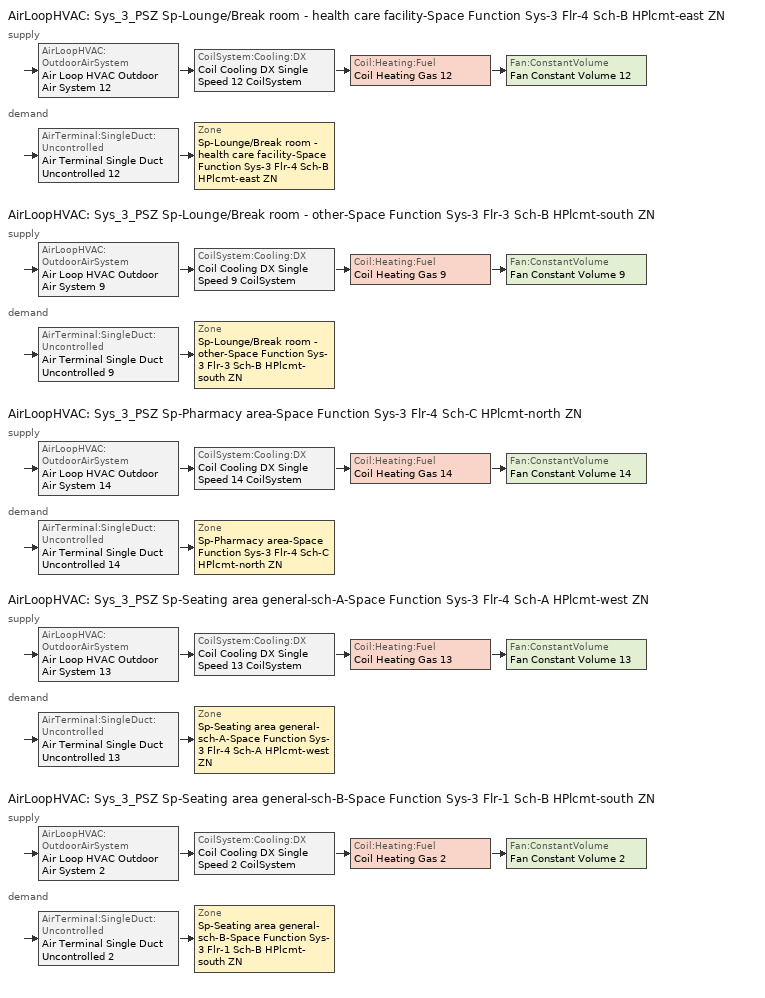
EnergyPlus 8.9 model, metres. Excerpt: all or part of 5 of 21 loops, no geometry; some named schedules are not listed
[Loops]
AirLoopHVAC 'Sys_3_PSZ Sp-Lounge/Break room - health care facility-Space Function Sys-3 Flr-4 Sch-B HPlcmt-east ZN'
 supply: AirLoopHVAC:OutdoorAirSystem 'Air Loop HVAC Outdoor Air System 12' > CoilSystem:Cooling:DX 'Coil Cooling DX Single Speed 12 CoilSystem' > Coil:Heating:Fuel 'Coil Heating Gas 12' > Fan:ConstantVolume 'Fan Constant Volume 12'
 demand: AirTerminal:SingleDuct:Uncontrolled 'Air Terminal Single Duct Uncontrolled 12' > Zone 'Sp-Lounge/Break room - health care facility-Space Function Sys-3 Flr-4 Sch-B HPlcmt-east ZN'
AirLoopHVAC 'Sys_3_PSZ Sp-Lounge/Break room - other-Space Function Sys-3 Flr-3 Sch-B HPlcmt-south ZN'
 supply: AirLoopHVAC:OutdoorAirSystem 'Air Loop HVAC Outdoor Air System 9' > CoilSystem:Cooling:DX 'Coil Cooling DX Single Speed 9 CoilSystem' > Coil:Heating:Fuel 'Coil Heating Gas 9' > Fan:ConstantVolume 'Fan Constant Volume 9'
 demand: AirTerminal:SingleDuct:Uncontrolled 'Air Terminal Single Duct Uncontrolled 9' > Zone 'Sp-Lounge/Break room - other-Space Function Sys-3 Flr-3 Sch-B HPlcmt-south ZN'
AirLoopHVAC 'Sys_3_PSZ Sp-Pharmacy area-Space Function Sys-3 Flr-4 Sch-C HPlcmt-north ZN'
 supply: AirLoopHVAC:OutdoorAirSystem 'Air Loop HVAC Outdoor Air System 14' > CoilSystem:Cooling:DX 'Coil Cooling DX Single Speed 14 CoilSystem' > Coil:Heating:Fuel 'Coil Heating Gas 14' > Fan:ConstantVolume 'Fan Constant Volume 14'
 demand: AirTerminal:SingleDuct:Uncontrolled 'Air Terminal Single Duct Uncontrolled 14' > Zone 'Sp-Pharmacy area-Space Function Sys-3 Flr-4 Sch-C HPlcmt-north ZN'
AirLoopHVAC 'Sys_3_PSZ Sp-Seating area general-sch-A-Space Function Sys-3 Flr-4 Sch-A HPlcmt-west ZN'
 supply: AirLoopHVAC:OutdoorAirSystem 'Air Loop HVAC Outdoor Air System 13' > CoilSystem:Cooling:DX 'Coil Cooling DX Single Speed 13 CoilSystem' > Coil:Heating:Fuel 'Coil Heating Gas 13' > Fan:ConstantVolume 'Fan Constant Volume 13'
 demand: AirTerminal:SingleDuct:Uncontrolled 'Air Terminal Single Duct Uncontrolled 13' > Zone 'Sp-Seating area general-sch-A-Space Function Sys-3 Flr-4 Sch-A HPlcmt-west ZN'
AirLoopHVAC 'Sys_3_PSZ Sp-Seating area general-sch-B-Space Function Sys-3 Flr-1 Sch-B HPlcmt-south ZN'
 supply: AirLoopHVAC:OutdoorAirSystem 'Air Loop HVAC Outdoor Air System 2' > CoilSystem:Cooling:DX 'Coil Cooling DX Single Speed 2 CoilSystem' > Coil:Heating:Fuel 'Coil Heating Gas 2' > Fan:ConstantVolume 'Fan Constant Volume 2'
 demand: AirTerminal:SingleDuct:Uncontrolled 'Air Terminal Single Duct Uncontrolled 2' > Zone 'Sp-Seating area general-sch-B-Space Function Sys-3 Flr-1 Sch-B HPlcmt-south ZN'
[ZoneControl:Thermostat] Control Object Type 1=ThermostatSetpoint:DualSetpoint
Name | Zone or ZoneList | Control Type Schedule | Control Name 1
Sp-Lounge/Break room - health care facility-Space Function Sys-3 Flr-4 Sch-B HPlcmt-east ZN Thermostat | Sp-Lounge/Break room - health care facility-Space Function Sys-3 Flr-4 Sch-B HPlcmt-east ZN | Sp-Lounge/Break room - health care facility-Space Function Sys-3 Flr-4 Sch-B HPlcmt-east ZN Thermostat Schedule | Space Function Lounge/Break room - health care facility Thermostat 2
Sp-Lounge/Break room - other-Space Function Sys-3 Flr-3 Sch-B HPlcmt-south ZN Thermostat | Sp-Lounge/Break room - other-Space Function Sys-3 Flr-3 Sch-B HPlcmt-south ZN | Sp-Lounge/Break room - other-Space Function Sys-3 Flr-3 Sch-B HPlcmt-south ZN Thermostat Schedule | Space Function Lounge/Break room - other Thermostat 2
Sp-Pharmacy area-Space Function Sys-3 Flr-4 Sch-C HPlcmt-north ZN Thermostat | Sp-Pharmacy area-Space Function Sys-3 Flr-4 Sch-C HPlcmt-north ZN | Sp-Pharmacy area-Space Function Sys-3 Flr-4 Sch-C HPlcmt-north ZN Thermostat Schedule | Space Function Pharmacy area Thermostat 2
Sp-Seating area general-sch-A-Space Function Sys-3 Flr-4 Sch-A HPlcmt-west ZN Thermostat | Sp-Seating area general-sch-A-Space Function Sys-3 Flr-4 Sch-A HPlcmt-west ZN | Sp-Seating area general-sch-A-Space Function Sys-3 Flr-4 Sch-A HPlcmt-west ZN Thermostat Schedule | Space Function Seating area general-sch-A Thermostat 2
Sp-Seating area general-sch-B-Space Function Sys-3 Flr-1 Sch-B HPlcmt-south ZN Thermostat | Sp-Seating area general-sch-B-Space Function Sys-3 Flr-1 Sch-B HPlcmt-south ZN | Sp-Seating area general-sch-B-Space Function Sys-3 Flr-1 Sch-B HPlcmt-south ZN Thermostat Schedule | Space Function Seating area general-sch-B Thermostat 2
[ThermostatSetpoint:DualSetpoint]
Name | Heating Setpoint Temperature Schedule | Cooling Setpoint Temperature Schedule
Space Function Lounge/Break room - health care facility Thermostat 2; Space Function Lounge/Break room - other Thermostat 2; Space Function Seating area general-sch-B Thermostat 2 | NECB-B-Thermostat Setpoint-Heating | NECB-B-Thermostat Setpoint-Cooling
Space Function Pharmacy area Thermostat 2 | NECB-C-Thermostat Setpoint-Heating | NECB-C-Thermostat Setpoint-Cooling
Space Function Seating area general-sch-A Thermostat 2 | NECB-A-Thermostat Setpoint-Heating | NECB-A-Thermostat Setpoint-Cooling
[Zone equipment]
Sp-Lounge/Break room - health care facility-Space Function Sys-3 Flr-4 Sch-B HPlcmt-east ZN: Air Terminal Single Duct Uncontrolled 12, Zone HVAC Baseboard Convective Water 12
Sp-Lounge/Break room - other-Space Function Sys-3 Flr-3 Sch-B HPlcmt-south ZN: Air Terminal Single Duct Uncontrolled 9, Zone HVAC Baseboard Convective Water 9
Sp-Pharmacy area-Space Function Sys-3 Flr-4 Sch-C HPlcmt-north ZN: Air Terminal Single Duct Uncontrolled 14, Zone HVAC Baseboard Convective Water 14
Sp-Seating area general-sch-A-Space Function Sys-3 Flr-4 Sch-A HPlcmt-west ZN: Air Terminal Single Duct Uncontrolled 13, Zone HVAC Baseboard Convective Water 13
Sp-Seating area general-sch-B-Space Function Sys-3 Flr-1 Sch-B HPlcmt-south ZN: Air Terminal Single Duct Uncontrolled 2, Zone HVAC Baseboard Convective Water 2
[Sizing:Zone] Zone Cooling Design Supply Air Temperature Input Method=SupplyAirTemperature; Zone Cooling Design Supply Air Temperature {C}=13; Zone Cooling Design Supply Air Temperature Difference {deltaC}=11.11; Zone Heating Design Supply Air Temperature Input Method=SupplyAirTemperature; Zone Heating Design Supply Air Temperature {C}=43; Zone Heating Design Supply Air Temperature Difference {deltaC}=11.11; Zone Cooling Design Supply Air Humidity Ratio {kgWater/kgDryAir}=0.0085; Zone Heating Design Supply Air Humidity Ratio {kgWater/kgDryAir}=0.008; Zone Heating Sizing Factor=1.3; Zone Cooling Sizing Factor=1.1; Cooling Design Air Flow Method=DesignDay; Cooling Design Air Flow Rate {m3/s}=0; Cooling Minimum Air Flow per Zone Floor Area {m3/s-m2}=0.000762; Cooling Minimum Air Flow {m3/s}=0; Cooling Minimum Air Flow Fraction=0; Heating Design Air Flow Method=DesignDay; Heating Design Air Flow Rate {m3/s}=0; Heating Maximum Air Flow per Zone Floor Area {m3/s-m2}=0.002032; Heating Maximum Air Flow {m3/s}=0.141576; Heating Maximum Air Flow Fraction=0.3; Account for Dedicated Outdoor Air System=No
Name | Design Specification Outdoor Air Object | Design Specification Zone Air Distribution Object
Sp-Lounge/Break room - health care facility-Space Function Sys-3 Flr-4 Sch-B HPlcmt-east ZN | Space Function Lounge/Break room - health care facility Ventilation | Sp-Lounge/Break room - health care facility-Space Function Sys-3 Flr-4 Sch-B HPlcmt-east ZN Design Spec Zone Air Dist
Sp-Lounge/Break room - other-Space Function Sys-3 Flr-3 Sch-B HPlcmt-south ZN | Space Function Lounge/Break room - other Ventilation | Sp-Lounge/Break room - other-Space Function Sys-3 Flr-3 Sch-B HPlcmt-south ZN Design Spec Zone Air Dist
Sp-Pharmacy area-Space Function Sys-3 Flr-4 Sch-C HPlcmt-north ZN | Space Function Pharmacy area Ventilation | Sp-Pharmacy area-Space Function Sys-3 Flr-4 Sch-C HPlcmt-north ZN Design Spec Zone Air Dist
Sp-Seating area general-sch-A-Space Function Sys-3 Flr-4 Sch-A HPlcmt-west ZN | Space Function Seating area general-sch-A Ventilation | Sp-Seating area general-sch-A-Space Function Sys-3 Flr-4 Sch-A HPlcmt-west ZN Design Spec Zone Air Dist
Sp-Seating area general-sch-B-Space Function Sys-3 Flr-1 Sch-B HPlcmt-south ZN | Space Function Seating area general-sch-B Ventilation | Sp-Seating area general-sch-B-Space Function Sys-3 Flr-1 Sch-B HPlcmt-south ZN Design Spec Zone Air Dist
[DesignSpecification:ZoneAirDistribution] Zone Air Distribution Effectiveness in Cooling Mode=1; Zone Air Distribution Effectiveness in Heating Mode=1
Sp-Lounge/Break room - health care facility-Space Function Sys-3 Flr-4 Sch-B HPlcmt-east ZN Design Spec Zone Air Dist; Sp-Lounge/Break room - other-Space Function Sys-3 Flr-3 Sch-B HPlcmt-south ZN Design Spec Zone Air Dist; Sp-Pharmacy area-Space Function Sys-3 Flr-4 Sch-C HPlcmt-north ZN Design Spec Zone Air Dist; Sp-Seating area general-sch-A-Space Function Sys-3 Flr-4 Sch-A HPlcmt-west ZN Design Spec Zone Air Dist; Sp-Seating area general-sch-B-Space Function Sys-3 Flr-1 Sch-B HPlcmt-south ZN Design Spec Zone Air Dist
[Controller:MechanicalVentilation] Availability Schedule=Always On Discrete; Demand Controlled Ventilation=No; System Outdoor Air Method=ZoneSum
Name | Zone Name 1 | Design Specification Outdoor Air Object Name 1 | Design Specification Zone Air Distribution Object Name 1
Controller Mechanical Ventilation 12 | Sp-Lounge/Break room - health care facility-Space Function Sys-3 Flr-4 Sch-B HPlcmt-east ZN | Space Function Lounge/Break room - health care facility Ventilation | Sp-Lounge/Break room - health care facility-Space Function Sys-3 Flr-4 Sch-B HPlcmt-east ZN Design Spec Zone Air Dist
Controller Mechanical Ventilation 9 | Sp-Lounge/Break room - other-Space Function Sys-3 Flr-3 Sch-B HPlcmt-south ZN | Space Function Lounge/Break room - other Ventilation | Sp-Lounge/Break room - other-Space Function Sys-3 Flr-3 Sch-B HPlcmt-south ZN Design Spec Zone Air Dist
Controller Mechanical Ventilation 14 | Sp-Pharmacy area-Space Function Sys-3 Flr-4 Sch-C HPlcmt-north ZN | Space Function Pharmacy area Ventilation | Sp-Pharmacy area-Space Function Sys-3 Flr-4 Sch-C HPlcmt-north ZN Design Spec Zone Air Dist
Controller Mechanical Ventilation 13 | Sp-Seating area general-sch-A-Space Function Sys-3 Flr-4 Sch-A HPlcmt-west ZN | Space Function Seating area general-sch-A Ventilation | Sp-Seating area general-sch-A-Space Function Sys-3 Flr-4 Sch-A HPlcmt-west ZN Design Spec Zone Air Dist
Controller Mechanical Ventilation 2 | Sp-Seating area general-sch-B-Space Function Sys-3 Flr-1 Sch-B HPlcmt-south ZN | Space Function Seating area general-sch-B Ventilation | Sp-Seating area general-sch-B-Space Function Sys-3 Flr-1 Sch-B HPlcmt-south ZN Design Spec Zone Air Dist
[DesignSpecification:OutdoorAir] Outdoor Air Method=Sum; Outdoor Air Flow per Person {m3/s-person}=0; Outdoor Air Flow per Zone {m3/s}=0; Outdoor Air Flow Air Changes per Hour {1/hr}=0
Name | Outdoor Air Flow per Zone Floor Area {m3/s-m2}
Space Function Lounge/Break room - health care facility Ventilation | 0.00127
Space Function Lounge/Break room - other Ventilation | 0.0009398
Space Function Pharmacy area Ventilation | 0.00115011
Space Function Seating area general-sch-A Ventilation; Space Function Seating area general-sch-B Ventilation | 0.00404876
[AirTerminal:SingleDuct:Uncontrolled] Availability Schedule=Always On Discrete; Maximum Air Flow Rate {m3/s}=AutoSize
Air Terminal Single Duct Uncontrolled 12; Air Terminal Single Duct Uncontrolled 9; Air Terminal Single Duct Uncontrolled 14; Air Terminal Single Duct Uncontrolled 13; Air Terminal Single Duct Uncontrolled 2
[AirLoopHVAC] Design Supply Air Flow Rate {m3/s}=AutoSize
Sys_3_PSZ Sp-Lounge/Break room - health care facility-Space Function Sys-3 Flr-4 Sch-B HPlcmt-east ZN; Sys_3_PSZ Sp-Lounge/Break room - other-Space Function Sys-3 Flr-3 Sch-B HPlcmt-south ZN; Sys_3_PSZ Sp-Pharmacy area-Space Function Sys-3 Flr-4 Sch-C HPlcmt-north ZN; Sys_3_PSZ Sp-Seating area general-sch-A-Space Function Sys-3 Flr-4 Sch-A HPlcmt-west ZN; Sys_3_PSZ Sp-Seating area general-sch-B-Space Function Sys-3 Flr-1 Sch-B HPlcmt-south ZN
[Sizing:System] Type of Load to Size On=Sensible; Design Outdoor Air Flow Rate {m3/s}=Autosize; Central Heating Maximum System Air Flow Ratio=1; Preheat Design Temperature {C}=7; Preheat Design Humidity Ratio {kgWater/kgDryAir}=0.008; Precool Design Temperature {C}=13; Precool Design Humidity Ratio {kgWater/kgDryAir}=0.008; Central Cooling Design Supply Air Temperature {C}=13; Central Heating Design Supply Air Temperature {C}=43; Type of Zone Sum to Use=NonCoincident; 100% Outdoor Air in Cooling=No; 100% Outdoor Air in Heating=No; Central Cooling Design Supply Air Humidity Ratio {kgWater/kgDryAir}=0.0085; Central Heating Design Supply Air Humidity Ratio {kgWater/kgDryAir}=0.008; Cooling Supply Air Flow Rate Method=DesignDay; Cooling Supply Air Flow Rate {m3/s}=0; Cooling Supply Air Flow Rate Per Floor Area {m3/s-m2}=0.00996765; Cooling Fraction of Autosized Cooling Supply Air Flow Rate=1; Cooling Supply Air Flow Rate Per Unit Cooling Capacity {m3/s-W}=3.94755e-05; Heating Supply Air Flow Rate Method=DesignDay; Heating Supply Air Flow Rate {m3/s}=0; Heating Supply Air Flow Rate Per Floor Area {m3/s-m2}=0.00996765; Heating Fraction of Autosized Heating Supply Air Flow Rate=1; Heating Fraction of Autosized Cooling Supply Air Flow Rate=1; Heating Supply Air Flow Rate Per Unit Heating Capacity {m3/s-W}=3.15882e-05; System Outdoor Air Method=ZoneSum; Zone Maximum Outdoor Air Fraction=1; Cooling Design Capacity Method=CoolingDesignCapacity; Cooling Design Capacity {W}=Autosize; Cooling Design Capacity Per Floor Area {W/m2}=234.7; Fraction of Autosized Cooling Design Capacity=1; Heating Design Capacity Method=HeatingDesignCapacity; Heating Design Capacity {W}=Autosize; Heating Design Capacity Per Floor Area {W/m2}=157; Fraction of Autosized Heating Design Capacity=1; Central Cooling Capacity Control Method=OnOff
Sys_3_PSZ Sp-Lounge/Break room - health care facility-Space Function Sys-3 Flr-4 Sch-B HPlcmt-east ZN; Sys_3_PSZ Sp-Lounge/Break room - other-Space Function Sys-3 Flr-3 Sch-B HPlcmt-south ZN; Sys_3_PSZ Sp-Pharmacy area-Space Function Sys-3 Flr-4 Sch-C HPlcmt-north ZN; Sys_3_PSZ Sp-Seating area general-sch-A-Space Function Sys-3 Flr-4 Sch-A HPlcmt-west ZN; Sys_3_PSZ Sp-Seating area general-sch-B-Space Function Sys-3 Flr-1 Sch-B HPlcmt-south ZN
[Controller:OutdoorAir] Minimum Outdoor Air Flow Rate {m3/s}=Autosize; Maximum Outdoor Air Flow Rate {m3/s}=Autosize; Economizer Control Type=NoEconomizer; Economizer Control Action Type=ModulateFlow; Economizer Maximum Limit Dry-Bulb Temperature {C}=28; Economizer Maximum Limit Enthalpy {J/kg}=64000; Economizer Minimum Limit Dry-Bulb Temperature {C}=-100; Lockout Type=NoLockout; Minimum Limit Type=FixedMinimum; High Humidity Control=No; Control High Indoor Humidity Based on Outdoor Humidity Ratio=Yes; Heat Recovery Bypass Control Type=BypassWhenWithinEconomizerLimits
Name | Mechanical Ventilation Controller
Controller Outdoor Air 12 | Controller Mechanical Ventilation 12
Controller Outdoor Air 9 | Controller Mechanical Ventilation 9
Controller Outdoor Air 14 | Controller Mechanical Ventilation 14
Controller Outdoor Air 13 | Controller Mechanical Ventilation 13
Controller Outdoor Air 2 | Controller Mechanical Ventilation 2
[SetpointManager:MixedAir] Control Variable=Temperature
Node 185 OS Default SPM; Node 184 OS Default SPM; Node 183 OS Default SPM; Node 146 OS Default SPM; Node 145 OS Default SPM; Node 144 OS Default SPM; Node 211 OS Default SPM; Node 210 OS Default SPM; Node 209 OS Default SPM; Node 198 OS Default SPM; Node 197 OS Default SPM; Node 196 OS Default SPM; Node 55 OS Default SPM; Node 54 OS Default SPM; Node 53 OS Default SPM
[CoilSystem:Cooling:DX] Availability Schedule=Always On Discrete
Name | Cooling Coil
Coil Cooling DX Single Speed 12 CoilSystem | Coil Cooling DX Single Speed 12
Coil Cooling DX Single Speed 9 CoilSystem | Coil Cooling DX Single Speed 9
Coil Cooling DX Single Speed 14 CoilSystem | Coil Cooling DX Single Speed 14
Coil Cooling DX Single Speed 13 CoilSystem | Coil Cooling DX Single Speed 13
Coil Cooling DX Single Speed 2 CoilSystem | Coil Cooling DX Single Speed 2
[Coil:Cooling:DX:SingleSpeed] Availability Schedule=Always On Discrete; Gross Rated Total Cooling Capacity {W}=Autosize; Gross Rated Sensible Heat Ratio=Autosize; Gross Rated Cooling COP {W/W}=3; Rated Air Flow Rate {m3/s}=Autosize; Rated Evaporator Fan Power Per Volume Flow Rate {W/(m3/s)}=773.3; Condenser Type=AirCooled; Evaporative Condenser Effectiveness=0; Evaporative Condenser Air Flow Rate {m3/s}=Autosize; Evaporative Condenser Pump Rated Power Consumption {W}=Autosize; Crankcase Heater Capacity {W}=0; Maximum Outdoor Dry-Bulb Temperature for Crankcase Heater Operation {C}=0; Basin Heater Capacity {W/K}=0; Basin Heater Setpoint Temperature {C}=10
Name | Total Cooling Capacity Function of Temperature Curve | Total Cooling Capacity Function of Flow Fraction Curve | Energy Input Ratio Function of Temperature Curve | Energy Input Ratio Function of Flow Fraction Curve | Part Load Fraction Correlation Curve
Coil Cooling DX Single Speed 12 | Curve Biquadratic 23 | Curve Quadratic 34 | Curve Biquadratic 24 | Curve Quadratic 35 | Curve Quadratic 36
Coil Cooling DX Single Speed 9 | Curve Biquadratic 17 | Curve Quadratic 25 | Curve Biquadratic 18 | Curve Quadratic 26 | Curve Quadratic 27
Coil Cooling DX Single Speed 14 | Curve Biquadratic 27 | Curve Quadratic 40 | Curve Biquadratic 28 | Curve Quadratic 41 | Curve Quadratic 42
Coil Cooling DX Single Speed 13 | Curve Biquadratic 25 | Curve Quadratic 37 | Curve Biquadratic 26 | Curve Quadratic 38 | Curve Quadratic 39
Coil Cooling DX Single Speed 2 | Curve Biquadratic 3 | Curve Quadratic 4 | Curve Biquadratic 4 | Curve Quadratic 5 | Curve Quadratic 6
[Coil:Heating:Fuel] Availability Schedule=Always On Discrete; Fuel Type=NaturalGas; Burner Efficiency=0.8; Nominal Capacity {W}=AutoSize; Parasitic Electric Load {W}=0; Parasitic Fuel Load {W}=0
Coil Heating Gas 12; Coil Heating Gas 9; Coil Heating Gas 14; Coil Heating Gas 13; Coil Heating Gas 2
[Fan:ConstantVolume] Availability Schedule=Always On Discrete; Fan Total Efficiency=0.7; Pressure Rise {Pa}=250; Maximum Flow Rate {m3/s}=AutoSize; Motor Efficiency=0.9; Motor In Airstream Fraction=1
Fan Constant Volume 12; Fan Constant Volume 9; Fan Constant Volume 14; Fan Constant Volume 13; Fan Constant Volume 2
[SetpointManager:SingleZone:Reheat] Control Variable=Temperature; Minimum Supply Air Temperature {C}=13; Maximum Supply Air Temperature {C}=43
Name | Control Zone
Setpoint Manager Single Zone Reheat 12 | Sp-Lounge/Break room - health care facility-Space Function Sys-3 Flr-4 Sch-B HPlcmt-east ZN
Setpoint Manager Single Zone Reheat 9 | Sp-Lounge/Break room - other-Space Function Sys-3 Flr-3 Sch-B HPlcmt-south ZN
Setpoint Manager Single Zone Reheat 14 | Sp-Pharmacy area-Space Function Sys-3 Flr-4 Sch-C HPlcmt-north ZN
Setpoint Manager Single Zone Reheat 13 | Sp-Seating area general-sch-A-Space Function Sys-3 Flr-4 Sch-A HPlcmt-west ZN
Setpoint Manager Single Zone Reheat 2 | Sp-Seating area general-sch-B-Space Function Sys-3 Flr-1 Sch-B HPlcmt-south ZN
[Schedule:Compact]
Sp-Lounge/Break room - health care facility-Space Function Sys-3 Flr-4 Sch-B HPlcmt-east ZN Thermostat Schedule; Sp-Lounge/Break room - other-Space Function Sys-3 Flr-3 Sch-B HPlcmt-south ZN Thermostat Schedule; Sp-Pharmacy area-Space Function Sys-3 Flr-4 Sch-C HPlcmt-north ZN Thermostat Schedule; Sp-Seating area general-sch-A-Space Function Sys-3 Flr-4 Sch-A HPlcmt-west ZN Thermostat Schedule; Sp-Seating area general-sch-B-Space Function Sys-3 Flr-1 Sch-B HPlcmt-south ZN Thermostat Schedule: Through: 12/31, For: AllDays, Until: 24:00, 4
[Schedule:Week:Daily]
NECB-B-Thermostat Setpoint-Heating Week Rule - Jan1-Dec31: NECB-B-Thermostat Setpoint-Heating Sun|Hol Day, NECB-B-Thermostat Setpoint-Heating Default|Wkdy Day, NECB-B-Thermostat Setpoint-Heating Default|Wkdy Day, NECB-B-Thermostat Setpoint-Heating Default|Wkdy Day, NECB-B-Thermostat Setpoint-Heating Default|Wkdy Day, NECB-B-Thermostat Setpoint-Heating Default|Wkdy Day, NECB-B-Thermostat Setpoint-Heating Sat Day, NECB-B-Thermostat Setpoint-Heating Default, NECB-B-Thermostat Setpoint-Heating Default, NECB-B-Thermostat Setpoint-Heating Default, NECB-B-Thermostat Setpoint-Heating Default, NECB-B-Thermostat Setpoint-Heating Default
NECB-B-Thermostat Setpoint-Cooling Week Rule - Jan1-Dec31: NECB-B-Thermostat Setpoint-Cooling Sun|Hol Day, NECB-B-Thermostat Setpoint-Cooling Default|Wkdy Day, NECB-B-Thermostat Setpoint-Cooling Default|Wkdy Day, NECB-B-Thermostat Setpoint-Cooling Default|Wkdy Day, NECB-B-Thermostat Setpoint-Cooling Default|Wkdy Day, NECB-B-Thermostat Setpoint-Cooling Default|Wkdy Day, NECB-B-Thermostat Setpoint-Cooling Sat Day, NECB-B-Thermostat Setpoint-Cooling Default, NECB-B-Thermostat Setpoint-Cooling Default, NECB-B-Thermostat Setpoint-Cooling Default, NECB-B-Thermostat Setpoint-Cooling Default, NECB-B-Thermostat Setpoint-Cooling Default
NECB-C-Thermostat Setpoint-Heating Week Rule - Jan1-Dec31: NECB-C-Thermostat Setpoint-Heating Sun|Hol Day, NECB-C-Thermostat Setpoint-Heating Default|Wkdy Day, NECB-C-Thermostat Setpoint-Heating Default|Wkdy Day, NECB-C-Thermostat Setpoint-Heating Default|Wkdy Day, NECB-C-Thermostat Setpoint-Heating Default|Wkdy Day, NECB-C-Thermostat Setpoint-Heating Default|Wkdy Day, NECB-C-Thermostat Setpoint-Heating Sat Day, NECB-C-Thermostat Setpoint-Heating Default, NECB-C-Thermostat Setpoint-Heating Default, NECB-C-Thermostat Setpoint-Heating Default, NECB-C-Thermostat Setpoint-Heating Default, NECB-C-Thermostat Setpoint-Heating Default
NECB-C-Thermostat Setpoint-Cooling Week Rule - Jan1-Dec31: NECB-C-Thermostat Setpoint-Cooling Sun|Hol Day, NECB-C-Thermostat Setpoint-Cooling Default|Wkdy Day, NECB-C-Thermostat Setpoint-Cooling Default|Wkdy Day, NECB-C-Thermostat Setpoint-Cooling Default|Wkdy Day, NECB-C-Thermostat Setpoint-Cooling Default|Wkdy Day, NECB-C-Thermostat Setpoint-Cooling Default|Wkdy Day, NECB-C-Thermostat Setpoint-Cooling Sat Day, NECB-C-Thermostat Setpoint-Cooling Default, NECB-C-Thermostat Setpoint-Cooling Default, NECB-C-Thermostat Setpoint-Cooling Default, NECB-C-Thermostat Setpoint-Cooling Default, NECB-C-Thermostat Setpoint-Cooling Default
[Schedule:Year]
NECB-B-Thermostat Setpoint-Heating: NECB-B-Thermostat Setpoint-Heating Week Rule - Jan1-Dec31, 1, 1, 12, 31
NECB-B-Thermostat Setpoint-Cooling: NECB-B-Thermostat Setpoint-Cooling Week Rule - Jan1-Dec31, 1, 1, 12, 31
NECB-A-Thermostat Setpoint-Heating: NECB-A-Thermostat Setpoint-Heating Week Rule - Jan1-Dec31, 1, 1, 12, 31
NECB-A-Thermostat Setpoint-Cooling: NECB-A-Thermostat Setpoint-Cooling Week Rule - Jan1-Dec31, 1, 1, 12, 31
NECB-C-Thermostat Setpoint-Heating: NECB-C-Thermostat Setpoint-Heating Week Rule - Jan1-Dec31, 1, 1, 12, 31
NECB-C-Thermostat Setpoint-Cooling: NECB-C-Thermostat Setpoint-Cooling Week Rule - Jan1-Dec31, 1, 1, 12, 31
[Schedule:Constant]
Always On Discrete: Hourly Value=1
[Curve:Biquadratic] Minimum Value of x {BasedOnField A2}=17; Maximum Value of x {BasedOnField A2}=22; Minimum Value of y {BasedOnField A3}=13; Maximum Value of y {BasedOnField A3}=46
Name | Coefficient1 Constant | Coefficient2 x | Coefficient3 x**2 | Coefficient4 y | Coefficient5 y**2 | Coefficient6 x*y
Curve Biquadratic 23; Curve Biquadratic 17; Curve Biquadratic 27; Curve Biquadratic 25; Curve Biquadratic 3 | 0.942588 | 0.00954335 | 0.00068377 | -0.0110427 | 5.249e-06 | -9.72e-06
Curve Biquadratic 24; Curve Biquadratic 18; Curve Biquadratic 28; Curve Biquadratic 26; Curve Biquadratic 4 | 0.342414 | 0.034885 | -0.0006237 | 0.00497722 | 0.000437951 | -0.000728028
[Curve:Quadratic]
Name | Coefficient1 Constant | Coefficient2 x | Coefficient3 x**2 | Minimum Value of x {BasedOnField A2} | Maximum Value of x {BasedOnField A2}
Curve Quadratic 34; Curve Quadratic 25; Curve Quadratic 40; Curve Quadratic 37; Curve Quadratic 4 | 0.8 | 0.2 | 0 | 0.5 | 1.5
Curve Quadratic 35; Curve Quadratic 26; Curve Quadratic 41; Curve Quadratic 38; Curve Quadratic 5 | 1.1552 | -0.1808 | 0.0256 | 0.5 | 1.5
Curve Quadratic 36; Curve Quadratic 27; Curve Quadratic 42; Curve Quadratic 39; Curve Quadratic 6 | 0.85 | 0.15 | 0 | 0 | 1
